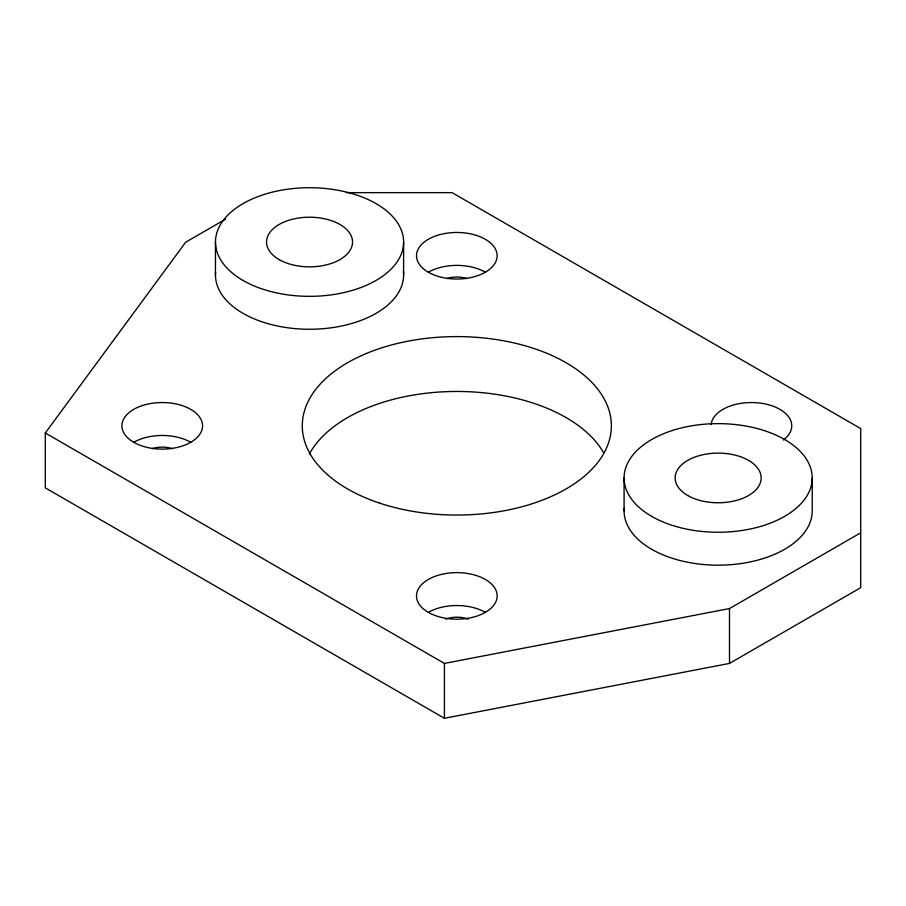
<?xml version="1.0" encoding="UTF-8"?>
<svg xmlns="http://www.w3.org/2000/svg" width="906" height="906" viewBox="0 0 906 906"><rect width="100%" height="100%" fill="white"/><g stroke="black" fill="none" stroke-linecap="round" stroke-linejoin="round"><path stroke-width="1.36" d="M346.285 192.65L452.083 192.65L860.7 428.572L860.7 587.677L729.5 663.418L444.416 718.288L45.3 487.858L45.3 432.989L185.685 242.208L225.583 219.173M45.3 432.989L444.416 663.418L729.5 608.56L860.7 532.807M812.229 477.949L812.229 510.859A94.077 54.315 0 0 1 715.933 565.163A94.077 54.315 0 0 1 624.189 508.289M729.5 608.56L729.5 663.418M624.087 477.949L624.087 510.859M444.416 663.418L444.416 718.288M403.612 242.027L403.612 274.948M215.458 242.027L215.458 274.948M445.684 619.126A20.159 11.642 0 0 1 468.096 619.172M152.163 448.663A20.159 11.642 0 0 1 172.321 448.663M446.749 278.584A20.159 11.642 0 0 1 466.907 278.584M309.32 454.076A154.552 89.23 0 0 1 455.763 391.46A154.552 89.23 0 0 1 603.702 452.909M428.323 612.365A40.317 23.273 0 0 0 495.775 601.924A40.317 23.273 0 0 0 446.398 573.419A40.317 23.273 0 0 0 428.323 612.365A40.317 23.273 0 0 1 485.344 612.365M133.737 442.287A40.317 23.273 0 0 0 201.189 431.845A40.317 23.273 0 0 0 151.812 403.34A40.317 23.273 0 0 0 133.737 442.287A40.317 23.273 0 0 1 190.747 442.287M428.323 272.208A40.317 23.273 0 0 0 495.775 261.766A40.317 23.273 0 0 0 446.398 233.261A40.317 23.273 0 0 0 428.323 272.208A40.317 23.273 0 0 1 485.344 272.208M711.153 424.608A40.317 23.273 0 0 1 765.366 403.985A40.317 23.273 0 0 1 783.407 439.999M403.374 271.087A94.077 54.315 0 0 1 310.656 329.252A94.077 54.315 0 0 1 215.571 272.378M379.557 503.102A154.552 89.23 0 0 0 611.38 425.82A154.552 89.23 0 0 0 379.557 348.55A154.552 89.23 0 0 0 379.557 503.102M243.012 280.43A94.077 54.315 0 0 0 400.407 256.081A94.077 54.315 0 0 0 285.186 189.569A94.077 54.315 0 0 0 243.012 280.43M279.127 259.58A43.001 24.824 0 0 0 351.075 248.459A43.001 24.824 0 0 0 298.402 218.052A43.001 24.824 0 0 0 279.127 259.58M651.64 516.352A94.077 54.315 0 0 0 809.024 492.003A94.077 54.315 0 0 0 693.815 425.48A94.077 54.315 0 0 0 651.64 516.352M687.745 495.503A43.001 24.824 0 0 0 759.692 484.37A43.001 24.824 0 0 0 707.031 453.963A43.001 24.824 0 0 0 687.745 495.503"/></g></svg>
